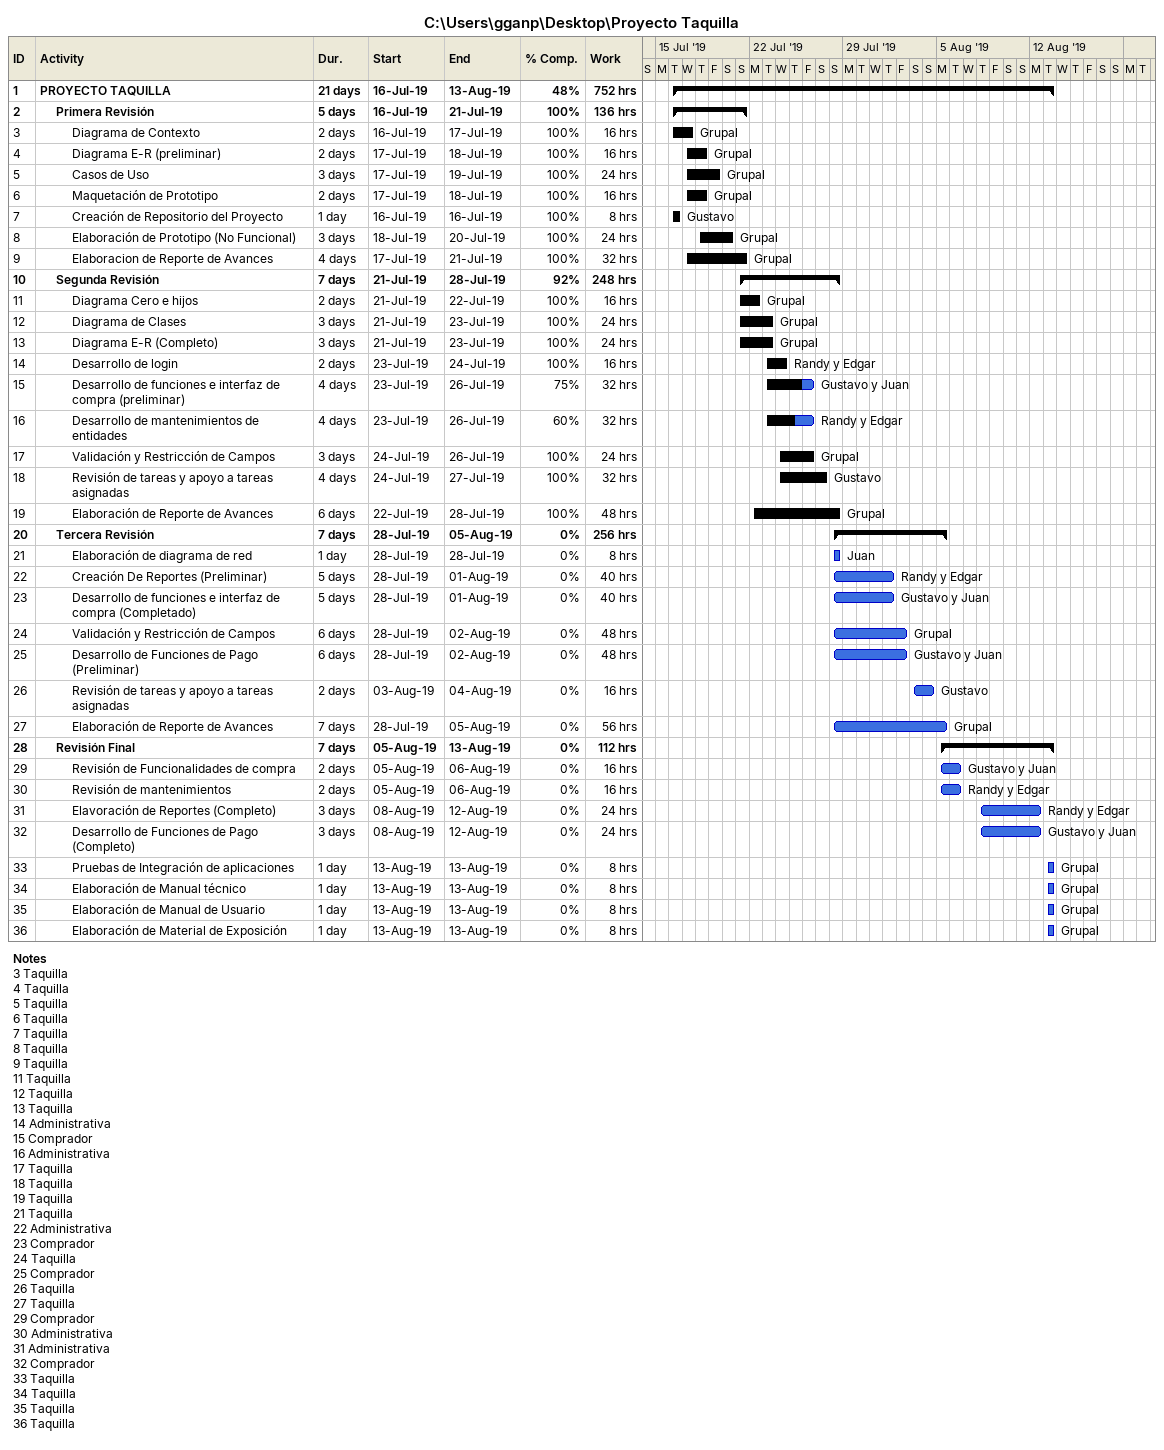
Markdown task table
C:\Users\gganp\Desktop\Proyecto Taquilla

| ID | Level | Task | Duration | Start | Finish | Resources | % complete | Work (h) |
|---|---|---|---|---|---|---|---|---|
| 1 | 1 | **PROYECTO TAQUILLA** | 21d | 2019-07-16 | 2019-08-13 |  | 48 | 752 |
| 2 | 2 | **Primera Revisión** | 5d | 2019-07-16 | 2019-07-21 |  | 100 | 136 |
| 3 | 3 | Diagrama de Contexto | 2d | 2019-07-16 | 2019-07-17 | Grupal | 100 | 16 |
| 4 | 3 | Diagrama E-R (preliminar) | 2d | 2019-07-17 | 2019-07-18 | Grupal | 100 | 16 |
| 5 | 3 | Casos de Uso | 3d | 2019-07-17 | 2019-07-19 | Grupal | 100 | 24 |
| 6 | 3 | Maquetación de Prototipo | 2d | 2019-07-17 | 2019-07-18 | Grupal | 100 | 16 |
| 7 | 3 | Creación de Repositorio del Proyecto | 1d | 2019-07-16 | 2019-07-16 | Gustavo | 100 | 8 |
| 8 | 3 | Elaboración de Prototipo (No Funcional) | 3d | 2019-07-18 | 2019-07-20 | Grupal | 100 | 24 |
| 9 | 3 | Elaboracion de Reporte de Avances | 4d | 2019-07-17 | 2019-07-21 | Grupal | 100 | 32 |
| 10 | 2 | **Segunda Revisión** | 7d | 2019-07-21 | 2019-07-28 |  | 92 | 248 |
| 11 | 3 | Diagrama Cero e hijos | 2d | 2019-07-21 | 2019-07-22 | Grupal | 100 | 16 |
| 12 | 3 | Diagrama de Clases | 3d | 2019-07-21 | 2019-07-23 | Grupal | 100 | 24 |
| 13 | 3 | Diagrama E-R (Completo) | 3d | 2019-07-21 | 2019-07-23 | Grupal | 100 | 24 |
| 14 | 3 | Desarrollo de login | 2d | 2019-07-23 | 2019-07-24 | Randy y Edgar | 100 | 16 |
| 15 | 3 | Desarrollo de funciones e interfaz de compra (preliminar) | 4d | 2019-07-23 | 2019-07-26 | Gustavo y Juan | 75 | 32 |
| 16 | 3 | Desarrollo de mantenimientos de entidades | 4d | 2019-07-23 | 2019-07-26 | Randy y Edgar | 60 | 32 |
| 17 | 3 | Validación y Restricción de Campos | 3d | 2019-07-24 | 2019-07-26 | Grupal | 100 | 24 |
| 18 | 3 | Revisión de tareas y apoyo a tareas asignadas | 4d | 2019-07-24 | 2019-07-27 | Gustavo | 100 | 32 |
| 19 | 3 | Elaboración de Reporte de Avances | 6d | 2019-07-22 | 2019-07-28 | Grupal | 100 | 48 |
| 20 | 2 | **Tercera Revisión** | 7d | 2019-07-28 | 2019-08-05 |  | 0 | 256 |
| 21 | 3 | Elaboración de diagrama de red | 1d | 2019-07-28 | 2019-07-28 | Juan | 0 | 8 |
| 22 | 3 | Creación De Reportes (Preliminar) | 5d | 2019-07-28 | 2019-08-01 | Randy y Edgar | 0 | 40 |
| 23 | 3 | Desarrollo de funciones e interfaz de compra (Completado) | 5d | 2019-07-28 | 2019-08-01 | Gustavo y Juan | 0 | 40 |
| 24 | 3 | Validación y Restricción de Campos | 6d | 2019-07-28 | 2019-08-02 | Grupal | 0 | 48 |
| 25 | 3 | Desarrollo de Funciones de Pago (Preliminar) | 6d | 2019-07-28 | 2019-08-02 | Gustavo y Juan | 0 | 48 |
| 26 | 3 | Revisión de tareas y apoyo a tareas asignadas | 2d | 2019-08-03 | 2019-08-04 | Gustavo | 0 | 16 |
| 27 | 3 | Elaboración de Reporte de Avances | 7d | 2019-07-28 | 2019-08-05 | Grupal | 0 | 56 |
| 28 | 2 | **Revisión Final** | 7d | 2019-08-05 | 2019-08-13 |  | 0 | 112 |
| 29 | 3 | Revisión de Funcionalidades de compra | 2d | 2019-08-05 | 2019-08-06 | Gustavo y Juan | 0 | 16 |
| 30 | 3 | Revisión de mantenimientos | 2d | 2019-08-05 | 2019-08-06 | Randy y Edgar | 0 | 16 |
| 31 | 3 | Elavoración de Reportes (Completo) | 3d | 2019-08-08 | 2019-08-12 | Randy y Edgar | 0 | 24 |
| 32 | 3 | Desarrollo de Funciones de Pago (Completo) | 3d | 2019-08-08 | 2019-08-12 | Gustavo y Juan | 0 | 24 |
| 33 | 3 | Pruebas de Integración de aplicaciones | 1d | 2019-08-13 | 2019-08-13 | Grupal | 0 | 8 |
| 34 | 3 | Elaboración de Manual técnico | 1d | 2019-08-13 | 2019-08-13 | Grupal | 0 | 8 |
| 35 | 3 | Elaboración de Manual de Usuario | 1d | 2019-08-13 | 2019-08-13 | Grupal | 0 | 8 |
| 36 | 3 | Elaboración de Material de Exposición | 1d | 2019-08-13 | 2019-08-13 | Grupal | 0 | 8 |

Notes
- 3: Taquilla
- 4: Taquilla
- 5: Taquilla
- 6: Taquilla
- 7: Taquilla
- 8: Taquilla
- 9: Taquilla
- 11: Taquilla
- 12: Taquilla
- 13: Taquilla
- 14: Administrativa
- 15: Comprador
- 16: Administrativa
- 17: Taquilla
- 18: Taquilla
- 19: Taquilla
- 21: Taquilla
- 22: Administrativa
- 23: Comprador
- 24: Taquilla
- 25: Comprador
- 26: Taquilla
- 27: Taquilla
- 29: Comprador
- 30: Administrativa
- 31: Administrativa
- 32: Comprador
- 33: Taquilla
- 34: Taquilla
- 35: Taquilla
- 36: Taquilla
